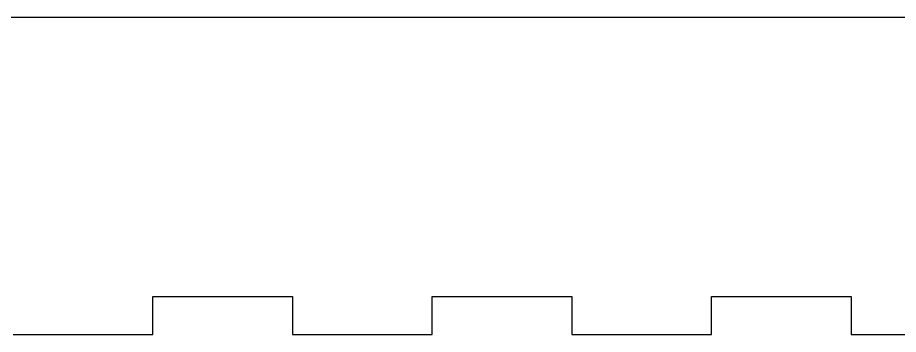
# Model space of a CAD drawing. Extents: x -49 to 228, y 26 to 250.
# Drawn here: x 20.2 to 89.6, y 166 to 191 of the extents above; entities that cross this region are included whole.
import ezdxf

# ---------------------------------------------------------------- set-up
doc = ezdxf.new("R2010")
doc.units = 0
doc.layers.add('Ebene_1', color=7, linetype='CONTINUOUS')

msp = doc.modelspace()

# ---------------------------------------------------------------- linework, layer by layer
at = {"layer": 'Ebene_1', "color": 1}
for p, q in [((209.885063, 191.045861), (-49.114938, 191.045861)), ((30.885193, 169.045862), (41.885193, 169.045862)), ((30.885193, 166.046307), (30.885193, 169.045862)), ((41.885193, 169.045862), (41.885193, 166.046307)), ((52.885192, 169.045862), (63.885191, 169.045862)), ((52.885192, 166.046307), (52.885192, 169.045862)), ((63.885191, 169.045862), (63.885191, 166.046307)), ((74.88519, 169.045862), (85.885189, 169.045862)), ((74.88519, 166.046307), (74.88519, 169.045862)), ((85.885189, 169.045862), (85.885189, 166.046307)), ((19.885194, 166.046307), (30.885193, 166.046307)), ((41.885193, 166.046307), (52.885192, 166.046307)), ((63.885191, 166.046307), (74.88519, 166.046307)), ((85.885189, 166.046307), (96.885188, 166.046307))]:
    msp.add_line(p, q, dxfattribs=at)

doc.saveas('drawing.dxf')
